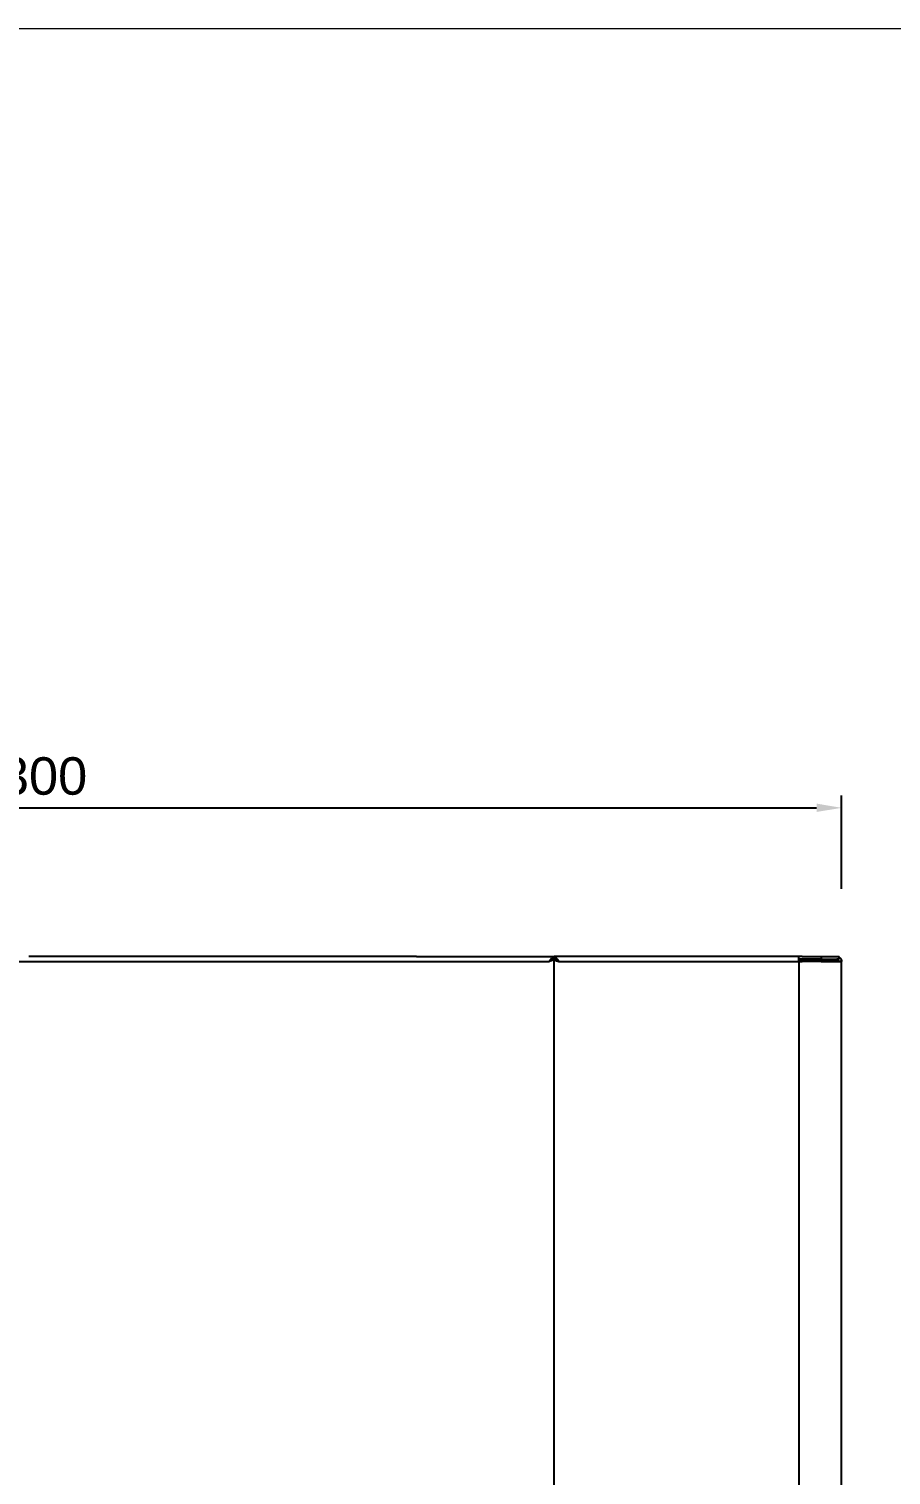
# Model space of a CAD drawing. Header units: millimetres. Extents: x -1480 to 5249, y -840 to 3860.
# Drawn here: x -42 to 647, y 2703 to 3860 of the extents above; entities that cross this region are included whole.
import ezdxf

# ---------------------------------------------------------------- set-up
doc = ezdxf.new("R2010")
doc.units = ezdxf.units.MM
doc.header["$MEASUREMENT"] = 0
for name, color, linetype, true_color in [('Domyslna', 7, 'Continuous', 0x000000), ('Domyślny', 7, 'Continuous', 0x000000), ('Utwórz2D linie widoczne', 7, 'Continuous', 0x000000)]:
    doc.layers.add(name, color=color, linetype=linetype, true_color=true_color)
doc.styles.add('Arial', font='arial.ttf')
doc.dimstyles.new('Millimeter Large', dxfattribs={"dimscale": 10, "dimtxt": 3, "dimasz": 2, "dimexe": 1, "dimexo": 0.5, "dimgap": 1, "dimtad": 1, "dimtoh": 1, "dimdec": 0, "dimzin": 1, "dimdsep": 46, "dimtxsty": 'Arial', "dimcen": 3.5, "dimadec": 0, "dimazin": 0, "dimtfac": 1, "dimtdec": 4, "dimtix": 1, "dimtmove": 1, "dimatfit": 3, "dimfxl": 0, "dimtolj": 1, "dimtzin": 1, "dimarcsym": 0})

# ---------------------------------------------------------------- blocks, each defined once
blk = doc.blocks.new('*D1')
at = {"layer": 'Defpoints', "color": 0}
for p in [(607.6, 3236.9), (-692.4, 3167.2), (607.6, 3167.2)]:
    blk.add_point(p, dxfattribs=at)
at = {"layer": 'Domyslna', "color": 0, "lineweight": -2}
for p, q in [((-692.4, 3172.2), (-692.4, 3246.9)), ((607.6, 3172.2), (607.6, 3246.9)), ((-672.4, 3236.9), (587.6, 3236.9))]:
    blk.add_line(p, q, dxfattribs=at)
at = {"layer": 'Domyslna', "color": 0}
for points in [[(-672.4, 3240.3), (-672.4, 3233.6), (-692.4, 3236.9)], [(587.6, 3233.6), (587.6, 3240.3), (607.6, 3236.9)]]:
    blk.add_solid(points, dxfattribs=at)
at = {"layer": 'Domyslna', "color": 0, "insert": (-42.4, 3262.2), "char_height": 30, "attachment_point": 5, "style": 'Arial'}
blk.add_mtext('\\A1;1300', dxfattribs=at)

msp = doc.modelspace()

# ---------------------------------------------------------------- linework, layer by layer
at = {"layer": 'Domyslna'}
for p, q in [((-458.6, 3114), (373.8, 3114)), ((381.4, 3114), (573.5, 3114)), ((573.5, 3114), (573.5, 1852.6))]:
    msp.add_line(p, q, dxfattribs=at)
at = {"layer": 'Domyślny', "color": 18, "lineweight": 15, "true_color": 0x000000}
msp.add_line((5242.5, 3860.4), (-1479.5, 3860.4), dxfattribs=at)
at = {"layer": 'Utwórz2D linie widoczne'}
for p, q in [((267.6, 3117.8), (-42.4, 3117.8)), ((267.6, 3117.8), (377.6, 3117.8)), ((374.4, 3114.9), (373.8, 3114)), ((375.6, 3114.5), (373.8, 3114)), ((374.4, 3114.5), (373.8, 3114)), ((373.8, 3114), (374, 3114.1)), ((374, 3114.1), (374.1, 3114.2)), ((374.1, 3114.2), (374.3, 3114.3)), ((374.3, 3114.3), (374.4, 3114.4)), ((374.4, 3114.9), (374.6, 3115.3)), ((374.7, 3114.7), (374.4, 3114.5)), ((374.4, 3114.4), (374.6, 3114.5)), ((374.8, 3115.6), (374.6, 3115.3)), ((374.6, 3114.5), (374.8, 3114.6)), ((375, 3114.9), (374.7, 3114.7)), ((375.1, 3116), (374.8, 3115.6)), ((374.8, 3114.6), (374.9, 3114.7)), ((374.9, 3114.7), (375.1, 3114.8)), ((375.2, 3115), (375, 3114.9)), ((375.3, 3116.3), (375.1, 3116)), ((375.1, 3114.8), (375.2, 3114.9)), ((375.5, 3115.2), (375.2, 3115)), ((375.2, 3114.9), (375.3, 3115)), ((375.3, 3116.3), (375.6, 3116.6)), ((375.3, 3115), (375.5, 3115.2)), ((375.6, 3115.2), (375.5, 3115.2)), ((375.7, 3116.7), (375.6, 3116.6)), ((375.7, 3115.3), (375.6, 3115.2)), ((376.2, 3114.7), (375.6, 3114.5)), ((375.8, 3116.8), (375.7, 3116.7)), ((375.8, 3115.3), (375.7, 3115.3)), ((375.9, 3116.9), (375.8, 3116.8)), ((375.9, 3115.4), (375.8, 3115.3)), ((376, 3117.1), (375.9, 3116.9)), ((376, 3115.5), (375.9, 3115.4)), ((376, 3117.1), (376.1, 3117.1)), ((376.1, 3115.5), (376, 3115.5)), ((376.1, 3117.1), (376.2, 3117.2)), ((376.2, 3115.5), (376.1, 3115.5)), ((376.2, 3117.2), (376.3, 3117.3)), ((376.3, 3115.6), (376.2, 3115.5)), ((376.2, 3115.5), (377.6, 3115.5)), ((376.5, 3114.8), (376.2, 3114.7)), ((376.3, 3117.3), (376.4, 3117.4)), ((376.5, 3115.6), (376.3, 3115.6)), ((376.4, 3117.4), (376.5, 3117.4)), ((376.6, 3117.5), (376.5, 3117.4)), ((376.6, 3115.7), (376.5, 3115.6)), ((376.7, 3114.9), (376.5, 3114.8)), ((376.7, 3117.6), (376.6, 3117.5)), ((376.6, 3117.5), (376.6, 3117.5)), ((376.7, 3115.7), (376.6, 3115.7)), ((376.8, 3117.6), (376.7, 3117.6)), ((376.8, 3115.7), (376.7, 3115.7)), ((376.8, 3114.9), (376.7, 3114.9)), ((376.9, 3117.7), (376.8, 3117.6)), ((376.8, 3117.6), (376.8, 3117.6)), ((376.9, 3115.7), (376.8, 3115.7)), ((376.9, 3114.9), (376.8, 3114.9)), ((377, 3117.7), (376.9, 3117.7)), ((377, 3115.8), (376.9, 3115.7)), ((377, 3115), (376.9, 3114.9)), ((377, 3117.7), (377, 3117.7)), ((377, 3117.7), (377.1, 3117.7)), ((377.1, 3115.8), (377, 3115.8)), ((377.1, 3115), (377, 3115)), ((377.1, 3117.7), (377.1, 3117.8)), ((377.1, 3117.8), (377.2, 3117.8)), ((377.2, 3115.8), (377.1, 3115.8)), ((377.2, 3115.1), (377.1, 3115)), ((377.2, 3117.8), (377.3, 3117.8)), ((377.3, 3115.8), (377.2, 3115.8)), ((377.3, 3115.1), (377.2, 3115.1)), ((377.2, 3115.1), (377.2, 3115.1)), ((377.2, 3115.1), (377.2, 3115.1)), ((377.3, 3117.8), (377.3, 3117.8)), ((377.3, 3117.8), (377.4, 3117.8)), ((377.4, 3115.8), (377.3, 3115.8)), ((377.4, 3115.2), (377.3, 3115.2)), ((377.3, 3115.2), (377.3, 3115.1)), ((377.3, 3115.1), (377.3, 3115.1)), ((377.4, 3117.8), (377.4, 3117.8)), ((377.4, 3117.8), (377.5, 3117.8)), ((377.5, 3115.8), (377.4, 3115.8)), ((377.5, 3115.3), (377.4, 3115.2)), ((377.4, 3115.2), (377.4, 3115.2)), ((377.4, 3115.2), (377.4, 3115.2)), ((377.4, 3115.2), (377.4, 3115.2)), ((377.4, 3115.2), (377.4, 3115.2)), ((377.5, 3117.8), (377.5, 3117.8)), ((377.5, 3117.8), (377.6, 3117.8)), ((377.6, 3115.8), (377.5, 3115.8)), ((377.6, 3115.4), (377.5, 3115.4)), ((377.5, 3115.4), (377.5, 3115.4)), ((377.5, 3115.4), (377.5, 3115.4)), ((377.5, 3115.4), (377.5, 3115.3)), ((377.5, 3115.3), (377.5, 3115.3)), ((377.5, 3115.3), (377.5, 3115.3)), ((377.5, 3115.3), (377.5, 3115.3)), ((377.5, 3115.3), (377.5, 3115.3)), ((377.5, 3115.3), (377.5, 3115.3)), ((377.5, 3115.3), (377.5, 3115.3)), ((377.5, 3115.3), (377.5, 3115.3)), ((377.5, 3115.3), (377.5, 3115.3)), ((377.7, 3117.8), (377.6, 3117.8)), ((377.6, 3117.8), (377.6, 3117.8)), ((377.6, 3117.8), (377.6, 3115.8)), ((573.5, 3117.8), (377.6, 3117.8)), ((377.6, 3115.8), (377.6, 3115.5)), ((377.6, 3115.8), (377.7, 3115.8)), ((377.6, 3115.5), (377.6, 3115.5)), ((377.6, 3115.5), (377.6, 3115.5)), ((377.6, 3115.5), (377.6, 3115.5)), ((377.6, 3115.5), (377.6, 3115.5)), ((377.6, 3115.5), (377.6, 3115.5)), ((377.6, 3115.5), (377.6, 3115.5)), ((377.6, 3115.5), (377.6, 3115.5)), ((377.6, 3115.5), (377.6, 3115.5)), ((377.6, 3115.5), (377.6, 3115.5)), ((377.6, 3115.5), (377.6, 3115.5)), ((377.6, 3115.5), (377.6, 3115.5)), ((377.6, 3115.5), (377.6, 3115.4)), ((377.6, 3115.5), (377.6, 3115.5)), ((377.6, 3114), (377.6, 3115.5)), ((377.6, 3115.5), (377.6, 3115.5)), ((377.6, 3115.5), (377.6, 3115.5)), ((377.6, 3115.5), (377.6, 3115.5)), ((377.6, 3115.5), (377.6, 3115.5)), ((377.6, 3115.5), (377.6, 3115.5)), ((377.6, 3115.5), (377.6, 3115.5)), ((377.6, 3115.5), (377.6, 3115.5)), ((377.6, 3115.5), (377.6, 3115.5)), ((377.6, 3115.5), (377.6, 3115.5)), ((377.6, 3115.5), (377.6, 3115.5)), ((377.6, 3115.5), (377.6, 3115.5)), ((377.6, 3115.5), (377.6, 3115.4)), ((379, 3115.5), (377.6, 3115.5)), ((377.6, 3115.4), (377.6, 3115.4)), ((377.6, 3115.4), (377.6, 3115.4)), ((377.6, 3115.4), (377.6, 3115.4)), ((377.6, 3115.4), (377.6, 3115.4)), ((377.6, 3115.4), (377.6, 3115.4)), ((377.6, 3115.4), (377.6, 3115.4)), ((377.6, 3115.4), (377.6, 3115.4)), ((377.6, 3115.4), (377.6, 3115.4)), ((377.6, 3115.4), (377.6, 3115.4)), ((377.6, 3115.4), (377.6, 3115.4)), ((377.6, 3115.4), (377.6, 3115.4)), ((377.6, 3115.4), (377.6, 3115.4)), ((377.6, 3115.4), (377.6, 3115.4)), ((377.6, 3115.4), (377.6, 3115.4)), ((377.6, 3115.4), (377.6, 3115.4)), ((377.6, 3115.4), (377.6, 3115.4)), ((377.6, 3115.4), (377.6, 3115.4)), ((377.6, 3115.4), (377.6, 3115.4)), ((377.6, 3115.4), (377.6, 3115.4)), ((377.6, 3115.4), (377.6, 3115.4)), ((377.6, 3115.4), (377.6, 3115.4)), ((377.6, 3115.4), (377.6, 3115.3)), ((377.6, 3115.3), (377.7, 3115.3)), ((377.6, 3059.8), (377.6, 3114)), ((377.8, 3117.8), (377.7, 3117.8)), ((377.7, 3117.8), (377.7, 3117.8)), ((377.7, 3115.8), (377.8, 3115.8)), ((377.7, 3115.3), (377.7, 3115.3)), ((377.7, 3115.3), (377.7, 3115.3)), ((377.7, 3115.3), (377.7, 3115.3)), ((377.7, 3115.3), (377.7, 3115.3)), ((377.7, 3115.3), (377.7, 3115.3)), ((377.7, 3115.3), (377.7, 3115.3)), ((377.7, 3115.3), (377.7, 3115.3)), ((377.7, 3115.3), (377.7, 3115.2)), ((377.7, 3115.2), (377.8, 3115.2)), ((377.9, 3117.8), (377.8, 3117.8)), ((377.8, 3115.8), (377.9, 3115.8)), ((377.8, 3115.2), (377.8, 3115.2)), ((377.8, 3115.2), (377.8, 3115.2)), ((377.8, 3115.2), (377.8, 3115.2)), ((377.8, 3115.2), (377.9, 3115.1)), ((378, 3117.8), (377.9, 3117.8)), ((377.9, 3117.8), (377.9, 3117.8)), ((377.9, 3115.8), (378, 3115.8)), ((377.9, 3115.1), (377.9, 3115.1)), ((377.9, 3115.1), (377.9, 3115.1)), ((377.9, 3115.1), (378, 3115.1)), ((378.1, 3117.7), (378, 3117.8)), ((378, 3117.8), (378, 3117.8)), ((378, 3115.8), (378.1, 3115.8)), ((378, 3115.1), (378, 3115)), ((378, 3115), (378.1, 3115)), ((378.2, 3117.7), (378.1, 3117.7)), ((378.1, 3117.7), (378.1, 3117.7)), ((378.1, 3115.8), (378.2, 3115.8)), ((378.1, 3115), (378.1, 3115)), ((378.1, 3115), (378.2, 3115)), ((378.3, 3117.7), (378.2, 3117.7)), ((378.2, 3115.8), (378.3, 3115.7)), ((378.2, 3115), (378.3, 3114.9)), ((378.3, 3117.6), (378.3, 3117.7)), ((378.4, 3117.6), (378.3, 3117.6)), ((378.3, 3115.7), (378.4, 3115.7)), ((378.3, 3114.9), (378.4, 3114.9)), ((378.5, 3117.6), (378.4, 3117.6)), ((378.4, 3115.7), (378.5, 3115.7)), ((378.4, 3114.9), (378.7, 3114.8)), ((378.5, 3117.5), (378.5, 3117.6)), ((378.6, 3117.5), (378.5, 3117.5)), ((378.5, 3115.7), (378.6, 3115.7)), ((378.7, 3117.4), (378.6, 3117.5)), ((378.6, 3115.7), (378.7, 3115.6)), ((378.8, 3117.4), (378.7, 3117.4)), ((378.7, 3115.6), (378.8, 3115.6)), ((378.7, 3114.8), (379, 3114.7)), ((378.9, 3117.3), (378.8, 3117.4)), ((378.8, 3115.6), (378.9, 3115.5)), ((378.9, 3117.2), (378.9, 3117.3)), ((379, 3117.2), (378.9, 3117.2)), ((378.9, 3115.5), (379, 3115.5)), ((379.1, 3117.1), (379, 3117.2)), ((379, 3115.5), (379.1, 3115.5)), ((379, 3114.7), (379.5, 3114.5)), ((379.3, 3116.9), (379.1, 3117.1)), ((379.1, 3115.5), (379.2, 3115.4)), ((379.2, 3115.4), (379.4, 3115.3)), ((379.4, 3116.8), (379.3, 3116.9)), ((379.5, 3116.7), (379.4, 3116.8)), ((379.4, 3115.3), (379.5, 3115.3)), ((379.6, 3116.5), (379.5, 3116.7)), ((379.5, 3115.3), (379.6, 3115.2)), ((379.5, 3114.5), (381.4, 3114)), ((379.8, 3116.3), (379.6, 3116.5)), ((379.6, 3115.2), (379.7, 3115.2)), ((379.7, 3115.2), (379.8, 3115)), ((379.7, 3115.2), (379.9, 3115)), ((380, 3116.1), (379.8, 3116.3)), ((379.8, 3115), (380, 3114.9)), ((379.9, 3115), (380.2, 3114.9)), ((380.2, 3115.8), (380, 3116.1)), ((380, 3114.9), (380.1, 3114.8)), ((380.1, 3114.8), (380.3, 3114.7)), ((380.4, 3115.5), (380.2, 3115.8)), ((380.2, 3114.9), (380.5, 3114.7)), ((380.3, 3114.7), (380.4, 3114.6)), ((380.9, 3114.8), (380.4, 3115.5)), ((380.4, 3114.6), (380.6, 3114.5)), ((380.5, 3114.7), (380.8, 3114.5)), ((380.6, 3114.5), (380.7, 3114.4)), ((380.7, 3114.4), (380.9, 3114.3)), ((380.8, 3114.5), (381.4, 3114)), ((381.4, 3114), (380.9, 3114.8)), ((380.9, 3114.3), (381.1, 3114.2)), ((381.1, 3114.2), (381.2, 3114.1)), ((381.2, 3114.1), (381.4, 3114)), ((573.5, 3114), (573.5, 3117.8)), ((574.8, 3117.8), (573.5, 3117.8)), ((574.8, 3115.8), (573.5, 3115.8)), ((573.5, 3114), (576.2, 3114)), ((574.7, 3114.5), (574.6, 3114.4)), ((574.6, 3114.4), (574.6, 3114.4)), ((574.6, 3114.4), (574.6, 3114.3)), ((574.6, 3114.3), (574.6, 3114.3)), ((574.6, 3114.3), (574.6, 3114.2)), ((574.6, 3114.2), (574.6, 3114.1)), ((574.6, 3114.1), (574.6, 3114.1)), ((574.6, 3114.1), (574.6, 3114)), ((574.8, 3114.8), (574.7, 3114.7)), ((574.7, 3114.7), (574.7, 3114.7)), ((574.7, 3114.7), (574.7, 3114.6)), ((574.7, 3114.6), (574.7, 3114.6)), ((574.7, 3114.6), (574.7, 3114.5)), ((576.2, 3117.8), (574.8, 3117.8)), ((576.2, 3115.8), (574.8, 3115.8)), ((574.9, 3115), (574.8, 3115)), ((574.8, 3115), (574.8, 3114.9)), ((574.8, 3114.9), (574.8, 3114.8)), ((574.8, 3114.8), (574.8, 3114.8)), ((574.8, 3114), (574.9, 3114.1)), ((575, 3115.1), (574.9, 3115.1)), ((574.9, 3115.1), (574.9, 3115)), ((574.9, 3114.2), (574.9, 3114.3)), ((574.9, 3114.3), (575, 3114.3)), ((574.9, 3114.1), (574.9, 3114.2)), ((574.9, 3114.1), (574.9, 3114.1)), ((575.1, 3115.2), (575, 3115.2)), ((575, 3115.2), (575, 3115.2)), ((575, 3115.2), (575, 3115.1)), ((575, 3114.4), (575, 3114.5)), ((575, 3114.5), (575.1, 3114.5)), ((575, 3114.3), (575, 3114.4)), ((575.2, 3115.3), (575.1, 3115.3)), ((575.1, 3115.3), (575.1, 3115.2)), ((575.1, 3114.6), (575.2, 3114.7)), ((575.1, 3114.5), (575.1, 3114.6)), ((575.1, 3114.6), (575.1, 3114.6)), ((575.3, 3115.4), (575.2, 3115.4)), ((575.2, 3115.4), (575.2, 3115.3)), ((575.2, 3114.7), (575.2, 3114.8)), ((575.2, 3114.8), (575.3, 3114.8)), ((575.4, 3115.5), (575.3, 3115.5)), ((575.3, 3115.5), (575.3, 3115.4)), ((575.3, 3114.8), (575.3, 3114.9)), ((575.3, 3114.9), (575.4, 3114.9)), ((575.5, 3115.6), (575.4, 3115.5)), ((575.4, 3115.5), (575.4, 3115.5)), ((575.4, 3114.9), (575.4, 3115)), ((575.4, 3115), (575.5, 3115)), ((575.6, 3115.6), (575.5, 3115.6)), ((575.5, 3115.6), (575.5, 3115.6)), ((575.5, 3115), (575.6, 3115.1)), ((575.5, 3115), (575.5, 3115)), ((575.7, 3115.7), (575.6, 3115.6)), ((575.6, 3115.6), (575.6, 3115.6)), ((575.6, 3115.1), (575.7, 3115.2)), ((575.6, 3115.1), (575.6, 3115.1)), ((575.8, 3115.7), (575.7, 3115.7)), ((575.7, 3115.7), (575.7, 3115.7)), ((575.7, 3115.2), (575.7, 3115.2)), ((575.7, 3115.2), (575.8, 3115.2)), ((575.9, 3115.7), (575.8, 3115.7)), ((575.8, 3115.2), (575.8, 3115.3)), ((575.8, 3115.3), (575.9, 3115.3)), ((576, 3115.8), (575.9, 3115.8)), ((575.9, 3115.8), (575.9, 3115.7)), ((575.9, 3115.3), (576, 3115.3)), ((576.1, 3115.8), (576, 3115.8)), ((576, 3115.8), (576, 3115.8)), ((576, 3115.3), (576, 3115.4)), ((576, 3115.4), (576.1, 3115.4)), ((576.2, 3115.8), (576.1, 3115.8)), ((576.1, 3115.4), (576.2, 3115.4)), ((576.2, 3117.8), (577.6, 3117.8)), ((576.2, 3115.8), (576.2, 3115.8)), ((577.6, 3115.8), (576.2, 3115.8)), ((576.2, 3115.4), (576.3, 3115.5)), ((576.2, 3115.4), (576.2, 3115.4)), ((591.3, 3114), (576.2, 3114)), ((576.3, 3115.5), (576.4, 3115.5)), ((576.4, 3115.5), (576.4, 3115.5)), ((576.4, 3115.5), (576.5, 3115.5)), ((576.5, 3115.5), (576.6, 3115.5)), ((576.6, 3115.5), (576.6, 3115.5)), ((576.6, 3115.5), (576.7, 3115.5)), ((576.7, 3115.5), (576.8, 3115.5)), ((576.8, 3115.5), (603.8, 3115.5)), ((577.6, 3117.8), (591.2, 3117.8)), ((591.2, 3115.8), (577.6, 3115.8)), ((591.2, 3117.8), (591.5, 3117.8)), ((591.2, 3117.8), (591.2, 3115.8)), ((591.2, 3115.8), (591.5, 3115.8)), ((591.3, 3114), (606.5, 3114)), ((591.5, 3115.8), (591.5, 3117.8)), ((591.5, 3117.8), (605.1, 3117.8)), ((591.5, 3115.8), (605.1, 3115.8)), ((603.8, 3115.5), (605.2, 3115.2)), ((604, 3115.8), (603.9, 3115.8)), ((604.1, 3115.8), (604, 3115.8)), ((604.2, 3115.8), (604.1, 3115.8)), ((604.1, 3115.8), (604.1, 3115.8)), ((604.3, 3115.7), (604.2, 3115.8)), ((604.2, 3115.8), (604.2, 3115.8)), ((604.4, 3115.7), (604.3, 3115.7)), ((604.5, 3115.7), (604.4, 3115.7)), ((604.4, 3115.7), (604.4, 3115.7)), ((604.5, 3115.6), (604.5, 3115.7)), ((604.6, 3115.6), (604.5, 3115.6)), ((604.7, 3115.6), (604.6, 3115.6)), ((604.8, 3115.5), (604.7, 3115.6)), ((604.7, 3115.6), (604.7, 3115.6)), ((604.9, 3115.5), (604.8, 3115.5)), ((604.8, 3115.5), (604.8, 3115.5)), ((604.9, 3115.4), (604.9, 3115.5)), ((605, 3115.4), (604.9, 3115.4)), ((605, 3115.3), (605, 3115.4)), ((605.1, 3115.2), (605, 3115.3)), ((605, 3115.3), (605, 3115.3)), ((605.1, 3117.8), (605.6, 3117.8)), ((605.1, 3115.8), (605.6, 3115.8)), ((605.2, 3115.2), (605.1, 3115.2)), ((605.1, 3115.2), (605.1, 3115.2)), ((605.2, 3115.1), (605.2, 3115.2)), ((605.3, 3115), (605.2, 3115.1)), ((605.2, 3115.1), (605.2, 3115.1)), ((605.3, 3114.9), (605.3, 3115)), ((605.3, 3115), (605.3, 3115)), ((605.4, 3114.8), (605.3, 3114.9)), ((605.4, 3114.7), (605.4, 3114.8)), ((605.4, 3114.8), (605.4, 3114.8)), ((605.5, 3114.7), (605.4, 3114.7)), ((605.5, 3114.6), (605.5, 3114.7)), ((605.5, 3114.5), (605.5, 3114.6)), ((605.5, 3114.6), (605.5, 3114.6)), ((605.5, 3114.4), (605.5, 3114.5)), ((605.6, 3114.3), (605.5, 3114.4)), ((605.5, 3114.4), (605.5, 3114.4)), ((605.6, 3115.8), (605.6, 3117.8)), ((605.6, 3117.3), (605.8, 3117.3)), ((605.6, 3114.2), (605.6, 3114.3)), ((605.6, 3114.3), (605.6, 3114.3)), ((605.6, 3114.1), (605.6, 3114.2)), ((605.6, 3114), (605.6, 3114.1)), ((605.6, 3114.1), (605.6, 3114.1)), ((605.8, 3117.3), (605.9, 3117.2)), ((605.9, 3117.2), (606, 3117.1)), ((606, 3117.1), (606.1, 3117)), ((606.1, 3117), (606.2, 3117)), ((606.2, 3117), (606.3, 3116.9)), ((606.3, 3116.9), (606.4, 3116.8)), ((606.4, 3116.8), (606.5, 3116.7)), ((606.5, 3116.7), (606.6, 3116.6)), ((607.6, 3114), (606.5, 3114)), ((606.6, 3116.6), (606.6, 3116.5)), ((606.6, 3116.5), (606.7, 3116.4)), ((606.7, 3116.4), (606.8, 3116.3)), ((606.8, 3116.3), (606.9, 3116.2)), ((606.9, 3116.2), (607, 3116.1)), ((607, 3116.1), (607, 3116)), ((607, 3116), (607.1, 3115.9)), ((607.1, 3115.9), (607.2, 3115.8)), ((607.2, 3115.8), (607.2, 3115.6)), ((607.2, 3115.6), (607.3, 3115.5)), ((607.3, 3115.5), (607.3, 3115.4)), ((607.3, 3115.4), (607.4, 3115.3)), ((607.4, 3115.3), (607.4, 3115.2)), ((607.4, 3115.2), (607.4, 3115)), ((607.4, 3115), (607.5, 3114.9)), ((607.5, 3114.9), (607.5, 3114.8)), ((607.5, 3114.8), (607.5, 3114.7)), ((607.5, 3114.7), (607.5, 3114.5)), ((607.5, 3114.5), (607.6, 3114.4)), ((607.6, 3114.4), (607.6, 3114.3)), ((607.6, 3114.3), (607.6, 3114.1)), ((607.6, 3114.1), (607.6, 3114)), ((607.6, 3059.8), (607.6, 3114)), ((377.6, 2217.8), (377.6, 3059.8)), ((607.6, 2217.8), (607.6, 3059.8))]:
    msp.add_line(p, q, dxfattribs=at)

# ---------------------------------------------------------------- dimensions: what is measured, and where the dimension line sits
at = {"layer": 'Domyslna'}
dim = msp.add_aligned_dim(p1=(-692.4, 3167.2), p2=(607.6, 3167.2), distance=69.8, dimstyle='Millimeter Large', dxfattribs=at)
dim.commit()
dim.dimension.update_dxf_attribs({"geometry": '*D1', "text_midpoint": (-42.4, 3262.2)})

doc.saveas('drawing.dxf')
